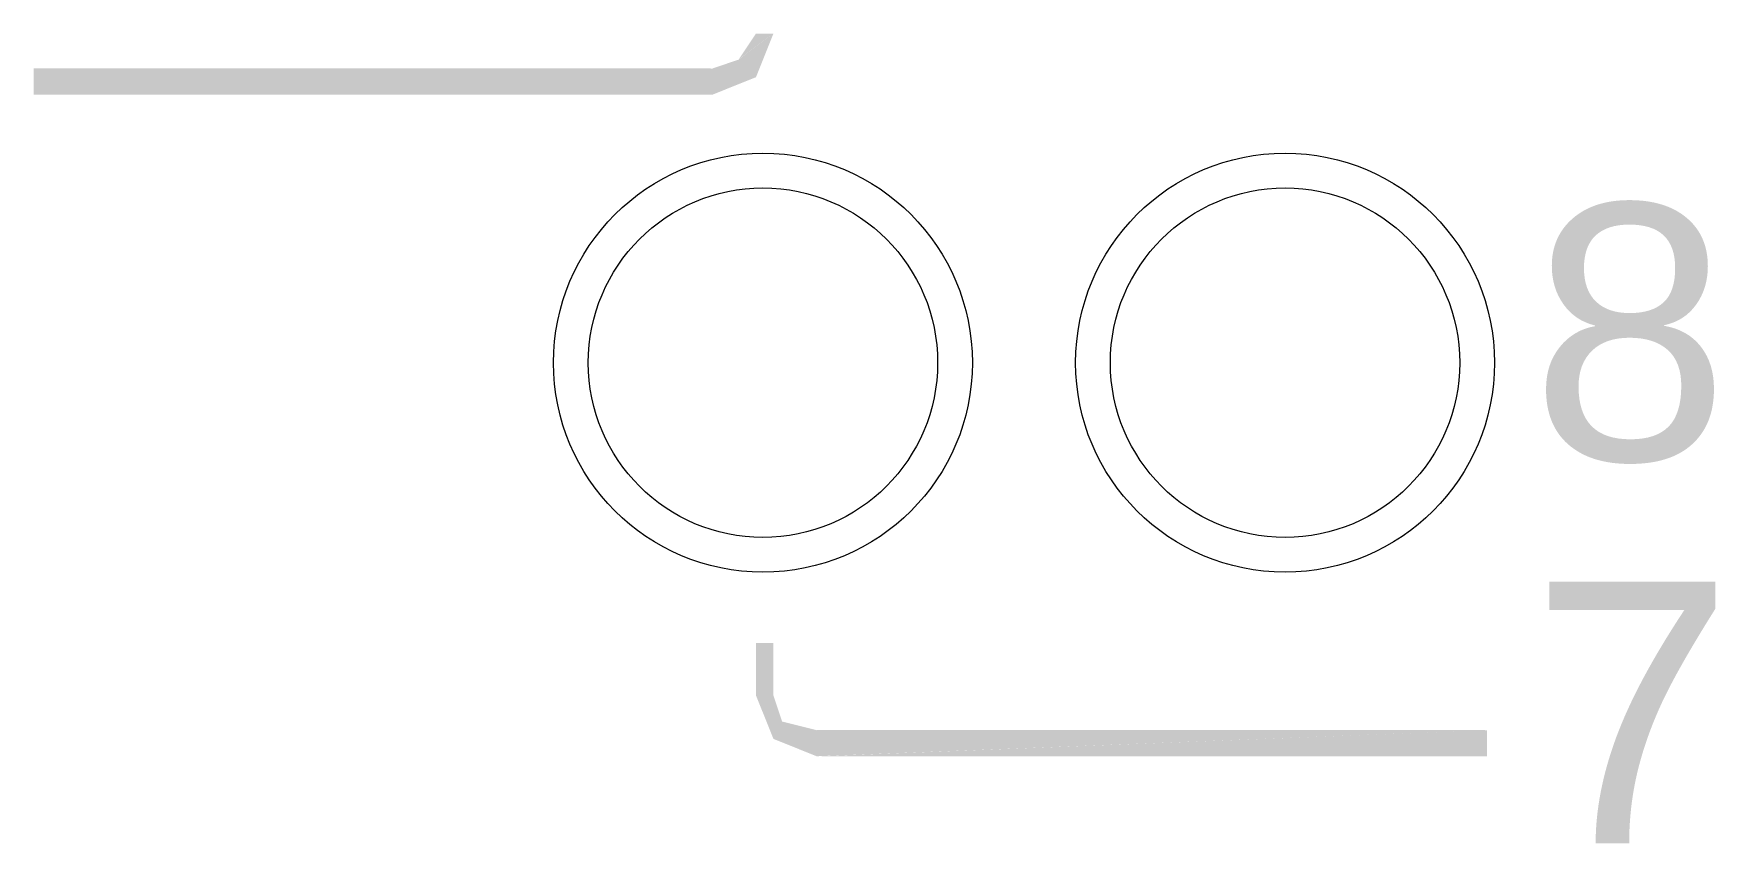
# Model space of a CAD drawing. Header units: millimetres. Extents: x 4137 to 6698, y 1400 to 3585.
# Drawn here: x 5691.2 to 5707.54, y 3344.49 to 3352.36 of the extents above; entities that cross this region are included whole.
import ezdxf

# ---------------------------------------------------------------- set-up
doc = ezdxf.new("R2010")
doc.units = ezdxf.units.MM
doc.layers.add('000-PI-Oprema', color=30, linetype='Continuous', lineweight=5)
doc.styles.add('Arial$001H0', font='arial.ttf')

msp = doc.modelspace()

# ---------------------------------------------------------------- hatches: boundary and pattern name
at = {"layer": '000-PI-Oprema', "linetype": 'ByBlock', "lineweight": 0}
for points in [[(5698.222, 3352.357), (5698.053, 3352.104), (5698.392, 3352.357)], [(5698.222, 3352.357), (5698.053, 3352.104), (5698.392, 3352.357)], [(5698.053, 3352.103), (5698.222, 3351.934), (5698.391, 3352.356)], [(5698.053, 3352.103), (5698.222, 3351.933), (5698.391, 3352.356)], [(5697.799, 3352.019), (5698.222, 3351.934), (5698.053, 3352.104)], [(5697.799, 3352.018), (5698.222, 3351.934), (5698.053, 3352.103)], [(5691.204, 3352.019), (5691.204, 3351.765), (5697.799, 3352.019)], [(5691.204, 3351.765), (5697.799, 3351.765), (5697.799, 3352.018)], [(5691.204, 3351.764), (5697.799, 3351.764), (5697.799, 3352.018)], [(5691.204, 3352.018), (5691.204, 3351.765), (5697.799, 3352.018)], [(5697.799, 3351.765), (5698.222, 3351.934), (5697.799, 3352.018)], [(5697.799, 3351.764), (5698.222, 3351.934), (5697.799, 3352.018)], [(5698.222, 3346.438), (5698.392, 3345.931), (5698.392, 3346.438)], [(5698.222, 3345.931), (5698.392, 3345.931), (5698.222, 3346.438)], [(5698.222, 3346.438), (5698.392, 3345.93), (5698.392, 3346.438)], [(5698.222, 3345.93), (5698.392, 3345.93), (5698.222, 3346.438)], [(5698.222, 3345.931), (5698.392, 3345.508), (5698.392, 3345.931)], [(5698.222, 3345.93), (5698.392, 3345.508), (5698.392, 3345.93)], [(5698.391, 3345.508), (5698.476, 3345.677), (5698.391, 3345.931)], [(5698.392, 3345.508), (5698.476, 3345.676), (5698.392, 3345.93)], [(5698.391, 3345.508), (5698.814, 3345.338), (5698.476, 3345.677)], [(5698.392, 3345.508), (5698.814, 3345.338), (5698.476, 3345.676)], [(5698.814, 3345.338), (5698.814, 3345.592), (5698.476, 3345.676)], [(5698.814, 3345.338), (5698.814, 3345.592), (5698.476, 3345.676)], [(5698.814, 3345.593), (5698.814, 3345.339), (5705.324, 3345.593)], [(5698.814, 3345.338), (5705.324, 3345.338), (5705.324, 3345.592)], [(5698.814, 3345.592), (5698.814, 3345.339), (5705.324, 3345.592)], [(5698.814, 3345.338), (5705.324, 3345.338), (5705.324, 3345.592)]]:
    msp.add_hatch(color=0, dxfattribs=at).paths.add_polyline_path(points)

# ---------------------------------------------------------------- linework, layer by layer
at = {"layer": '000-PI-Oprema', "color": 0, "linetype": 'ByBlock', "lineweight": 0, "ltscale": 0.25}
for centre, radius in [((5698.29, 3349.161), 2.035), ((5698.29, 3349.161), 2.035), ((5703.363, 3349.161), 2.035), ((5703.363, 3349.161), 2.035), ((5698.29, 3349.161), 1.697), ((5698.29, 3349.161), 1.697), ((5703.363, 3349.161), 1.697), ((5703.363, 3349.161), 1.697)]:
    msp.add_circle(centre, radius, dxfattribs=at)

# ---------------------------------------------------------------- texts
at = {"layer": '000-PI-Oprema', "color": 0, "linetype": 'ByBlock', "lineweight": 0, "style": 'Arial$001H0'}
for s, height, p in [('8', 2.489, (5705.748, 3348.214)), ('8', 2.489, (5705.748, 3348.213)), ('7', 2.542, (5705.748, 3344.493)), ('7', 2.542, (5705.748, 3344.493))]:
    msp.add_text(s, height=height, dxfattribs=at).set_placement(p)

doc.saveas('drawing.dxf')
